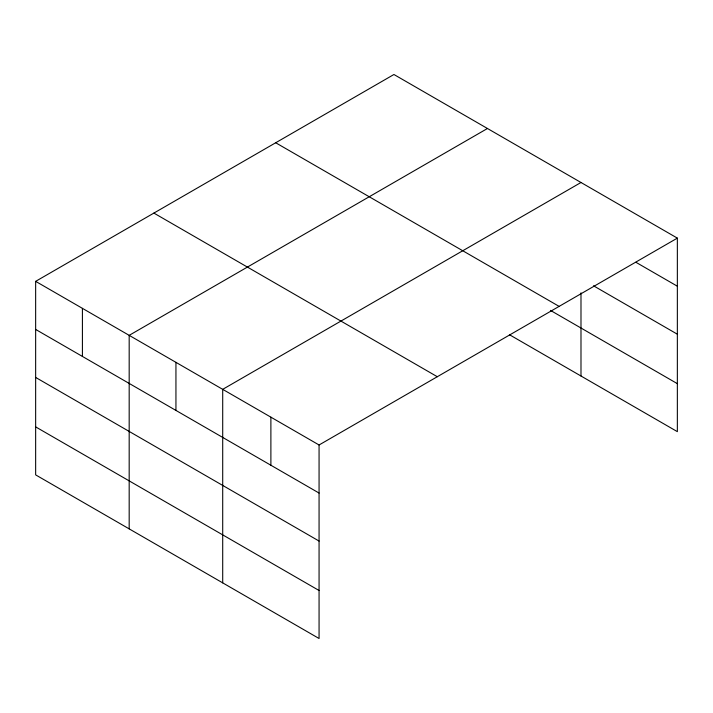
<?xml version="1.0" encoding="UTF-8"?>
<svg xmlns="http://www.w3.org/2000/svg" width="713" height="713" viewBox="0 0 713 713"><rect width="100%" height="100%" fill="white"/><g stroke="black" fill="none" stroke-linecap="round" stroke-linejoin="round"><path stroke-width="1.07" d="M677.35 238.124L393.933 74.5L35.65 281.35L35.65 474.876L319.067 638.5L319.067 444.983L677.35 238.124L677.35 431.65L509.412 334.691M487.46 128.492L129.178 335.351L129.178 528.868M580.988 182.492L222.706 389.343L222.706 582.869M635.916 262.286L677.35 286.207M593.519 285.797L677.35 334.201M275.699 142.76L559.117 306.385M550.454 310.387L677.35 383.656M153.883 213.089L437.301 376.722M35.65 281.35L319.067 444.983M35.65 329.433L319.067 493.057M35.65 377.427L319.067 541.06M35.65 426.882L319.067 590.507M580.988 292.856L580.988 376.018M270.887 417.167L270.887 465.241M175.942 362.347L175.942 410.43M82.414 308.355L82.414 356.429"/></g></svg>
